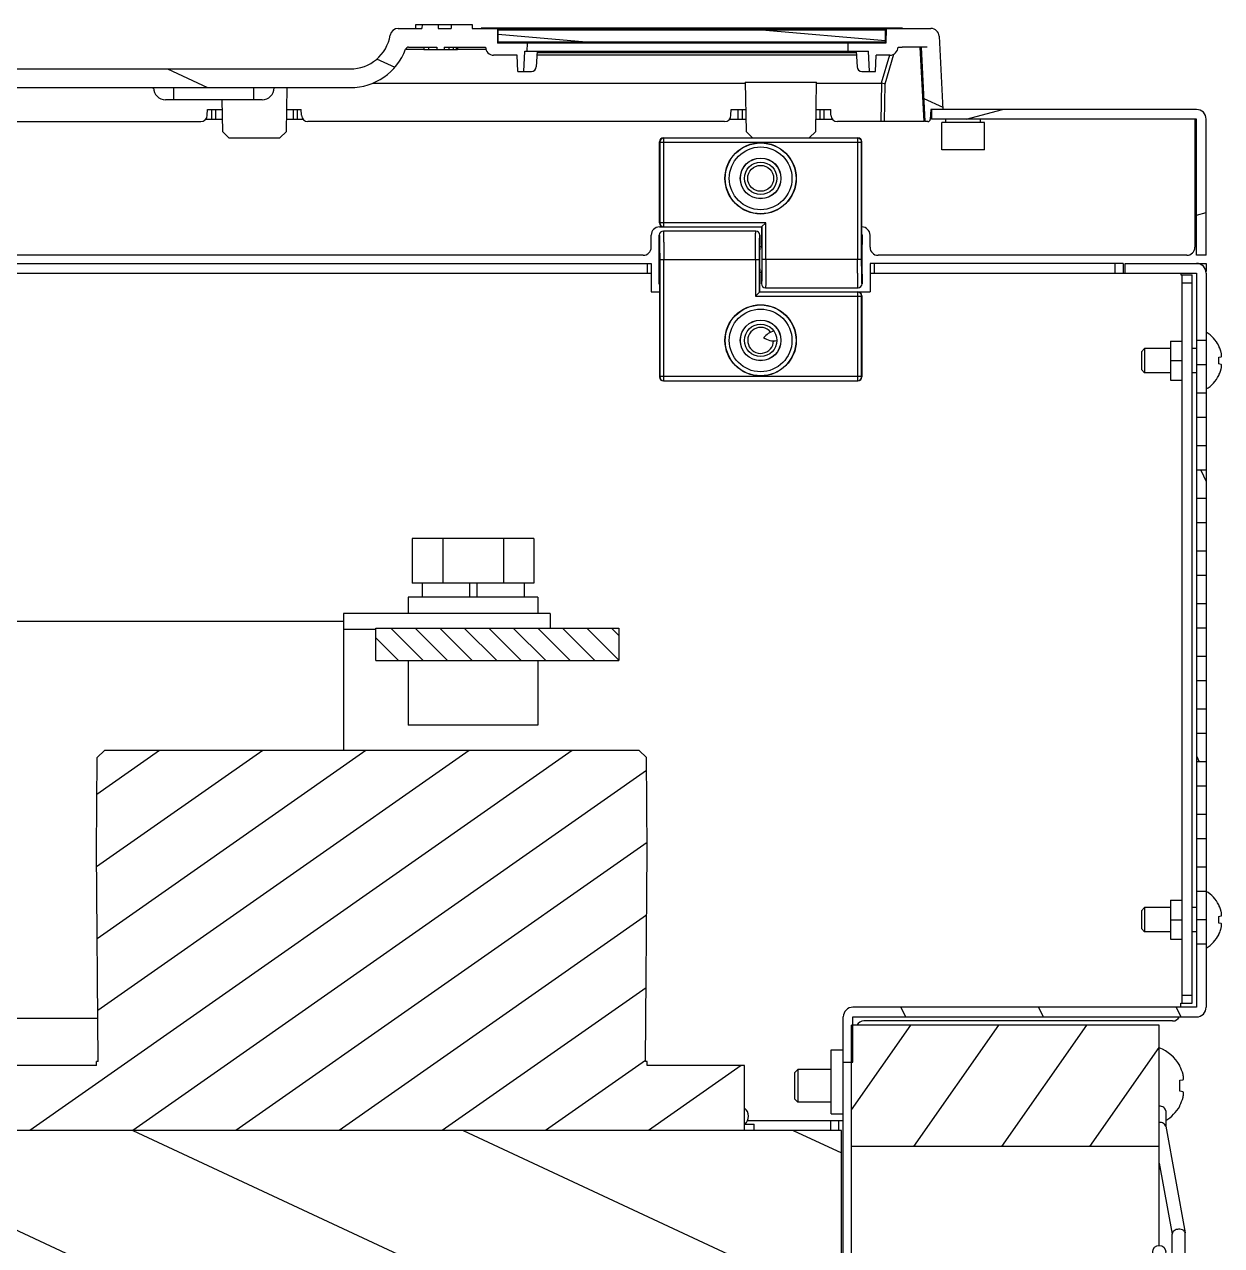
# Model space of a CAD drawing. Extents: x -425 to 6552, y -3049 to 3105.
# Drawn here: x 832.3 to 980.1, y -1190.4 to -1039.7 of the extents above; entities that cross this region are included whole.
import ezdxf

# ---------------------------------------------------------------- set-up
doc = ezdxf.new("R2010")
doc.units = 0
doc.layers.get('0').update_dxf_attribs({"linetype": 'CONTINUOUS'})

msp = doc.modelspace()

# ---------------------------------------------------------------- linework, layer by layer
at = {"color": 7, "linetype": 'CONTINUOUS'}
for p, q in [((880.6, -1040.19), (880.61, -1039.69)), ((880.61, -1039.69), (887.55, -1039.69)), ((881.37, -1039.69), (881.36, -1040.19)), ((883.35, -1039.69), (883.37, -1040.19)), ((884.97, -1039.69), (884.96, -1040.19)), ((887.55, -1039.69), (887.55, -1040.19)), ((878.43, -1040.19), (881.36, -1040.19)), ((883.37, -1040.19), (884.96, -1040.19)), ((887.55, -1040.19), (944.2, -1040.19)), ((888.67, -1040.14), (888.67, -1040.19)), ((940.67, -1040.14), (888.67, -1040.14)), ((890.67, -1040.19), (890.7, -1041.99)), ((890.77, -1041.89), (890.77, -1040.39)), ((938.57, -1040.39), (890.77, -1040.39)), ((938.57, -1041.89), (938.57, -1040.39)), ((938.67, -1040.19), (938.64, -1041.99)), ((940.67, -1040.14), (940.67, -1040.19)), ((945.2, -1041.14), (945.67, -1050.19)), ((879.36, -1042.73), (881.6, -1042.73)), ((879.72, -1042.49), (883.21, -1042.49)), ((881.6, -1042.49), (881.6, -1042.79)), ((881.6, -1042.79), (885.74, -1042.79)), ((882.15, -1042.49), (882.15, -1042.79)), ((883.21, -1042.49), (883.21, -1042.79)), ((884.12, -1042.49), (884.12, -1042.79)), ((884.12, -1042.49), (889.21, -1042.49)), ((884.67, -1042.49), (884.67, -1042.79)), ((885.22, -1042.49), (885.22, -1042.79)), ((885.58, -1042.49), (885.58, -1042.79)), ((885.74, -1042.49), (885.74, -1042.79)), ((885.74, -1042.73), (889.25, -1042.73)), ((938.64, -1041.99), (890.7, -1041.99)), ((938.57, -1041.89), (890.77, -1041.89)), ((890.92, -1041.99), (890.92, -1041.89)), ((894.36, -1042.99), (894.37, -1041.99)), ((894.62, -1041.99), (894.62, -1041.89)), ((933.92, -1041.99), (933.92, -1041.89)), ((933.99, -1042.99), (933.97, -1041.99)), ((938.42, -1041.99), (938.42, -1041.89)), ((940.13, -1042.49), (940.63, -1042.49)), ((943.35, -1051.69), (942.87, -1042.49)), ((942.97, -1042.49), (943.45, -1051.69)), ((893.1, -1043.49), (890.21, -1043.49)), ((893.2, -1045.49), (893.1, -1043.49)), ((893.94, -1045.49), (894.07, -1042.99)), ((894.07, -1042.99), (936.47, -1042.99)), ((895.57, -1042.99), (895.47, -1044.92)), ((935, -1043.49), (895.55, -1043.49)), ((934.98, -1043.19), (895.56, -1043.19)), ((934.97, -1042.99), (935.07, -1044.92)), ((936.6, -1045.49), (936.47, -1042.99)), ((937.34, -1045.49), (937.45, -1043.49)), ((939.13, -1043.49), (937.45, -1043.49)), ((939.08, -1043.48), (938.06, -1046.94)), ((939.57, -1043.39), (938.49, -1047.05)), ((776.87, -1045.19), (872.51, -1045.19)), ((893.2, -1045.49), (894.87, -1045.49)), ((935.67, -1045.49), (937.34, -1045.49)), ((875.3, -1046.94), (921.27, -1046.94)), ((921.26, -1046.8), (921.37, -1052.89)), ((921.26, -1046.8), (930.08, -1046.8)), ((929.98, -1052.89), (930.08, -1046.8)), ((930.08, -1046.94), (938.06, -1046.94)), ((938.08, -1046.94), (938.01, -1051.69)), ((938.49, -1047.05), (938.41, -1051.69)), ((829.91, -1047.49), (872.51, -1047.49)), ((861.63, -1048.99), (849.71, -1048.99)), ((850.75, -1048.99), (850.75, -1047.52)), ((860.6, -1047.52), (850.75, -1047.52)), ((856.65, -1048.99), (856.72, -1052.89)), ((860.6, -1048.99), (860.6, -1047.52)), ((864.63, -1052.89), (864.72, -1047.49)), ((854.86, -1050.91), (854.87, -1050.19)), ((854.87, -1050.19), (856.67, -1050.19)), ((855.37, -1050.19), (855.37, -1051.39)), ((855.87, -1050.19), (855.87, -1051.39)), ((864.67, -1050.19), (866.47, -1050.19)), ((865.47, -1050.19), (865.47, -1051.39)), ((865.97, -1050.19), (865.97, -1051.39)), ((866.49, -1050.91), (866.47, -1050.19)), ((919.51, -1050.91), (919.52, -1050.19)), ((919.52, -1050.19), (921.32, -1050.19)), ((920.37, -1050.19), (920.37, -1051.39)), ((920.87, -1050.19), (920.87, -1051.39)), ((930.02, -1050.19), (931.82, -1050.19)), ((930.47, -1050.19), (930.47, -1051.39)), ((930.97, -1050.19), (930.97, -1051.39)), ((931.84, -1050.91), (931.82, -1050.19)), ((944.17, -1050.19), (944.11, -1051.41)), ((976.97, -1050.19), (944.17, -1050.19)), ((944.27, -1050.19), (944.27, -1051.39)), ((788.79, -1051.69), (854.06, -1051.69)), ((854.68, -1051.39), (856.69, -1051.39)), ((864.65, -1051.39), (866.67, -1051.39)), ((918.71, -1051.69), (867.29, -1051.69)), ((919.33, -1051.39), (921.34, -1051.39)), ((930, -1051.39), (932.02, -1051.39)), ((943.35, -1051.69), (932.64, -1051.69)), ((943.81, -1051.69), (943.45, -1051.69)), ((976.97, -1051.39), (944.27, -1051.39)), ((945.52, -1055.19), (945.52, -1051.79)), ((950.82, -1051.79), (945.52, -1051.79)), ((946.02, -1051.79), (946.02, -1051.39)), ((950.32, -1051.79), (950.32, -1051.39)), ((950.82, -1055.19), (950.82, -1051.79)), ((976.77, -1051.39), (976.77, -1067.19)), ((976.97, -1068.19), (976.97, -1051.39)), ((978.17, -1068.19), (978.17, -1051.39)), ((856.72, -1052.89), (857.53, -1053.69)), ((863.81, -1053.69), (864.63, -1052.89)), ((921.37, -1052.89), (922.18, -1053.69)), ((929.16, -1053.69), (929.98, -1052.89)), ((857.53, -1053.69), (863.81, -1053.69)), ((910.67, -1064.19), (910.67, -1054.19)), ((910.71, -1054.23), (910.67, -1054.19)), ((910.71, -1054.23), (910.71, -1064.16)), ((910.71, -1054.23), (935.64, -1054.23)), ((911.17, -1053.69), (935.17, -1053.69)), ((911.17, -1053.69), (911.21, -1053.73)), ((911.21, -1064.66), (911.21, -1053.73)), ((935.14, -1053.73), (911.21, -1053.73)), ((935.14, -1053.73), (935.17, -1053.69)), ((935.14, -1053.73), (935.14, -1068.69)), ((935.67, -1054.19), (935.64, -1054.23)), ((935.64, -1068.69), (935.64, -1054.23)), ((935.67, -1065.67), (935.67, -1054.19)), ((950.82, -1055.19), (945.52, -1055.19)), ((910.67, -1064.19), (910.71, -1064.16)), ((910.67, -1064.69), (923.29, -1064.69)), ((923.83, -1064.16), (910.71, -1064.16)), ((922.57, -1065.19), (911.16, -1065.19)), ((911.21, -1064.66), (911.17, -1064.69)), ((911.21, -1064.66), (923.33, -1064.66)), ((923.83, -1064.16), (923.29, -1064.69)), ((923.29, -1064.69), (923.29, -1065.67)), ((923.33, -1064.66), (923.33, -1068.69)), ((923.83, -1068.69), (923.83, -1064.16)), ((909.67, -1067.19), (909.67, -1065.69)), ((910.66, -1071.69), (910.66, -1065.69)), ((923.07, -1067.09), (923.07, -1065.69)), ((923.29, -1065.67), (923.27, -1065.69)), ((923.27, -1066.87), (923.27, -1065.69)), ((935.69, -1065.69), (935.67, -1065.67)), ((935.69, -1065.69), (935.69, -1066.87)), ((936.67, -1067.19), (936.67, -1065.69)), ((908.67, -1068.19), (782.67, -1068.19)), ((923.29, -1067.09), (923.06, -1067.09)), ((975.77, -1068.19), (937.67, -1068.19)), ((978.17, -1068.19), (976.97, -1068.19)), ((781.67, -1069.19), (909.67, -1069.19)), ((909.17, -1069.19), (909.17, -1070.39)), ((909.67, -1069.19), (909.67, -1072.69)), ((910.71, -1068.69), (910.71, -1083.16)), ((910.71, -1068.69), (923.02, -1068.69)), ((911.21, -1083.66), (911.21, -1068.69)), ((922.52, -1068.69), (922.52, -1073.23)), ((923.02, -1072.73), (923.02, -1068.69)), ((935.64, -1068.69), (923.33, -1068.69)), ((936.67, -1069.19), (936.67, -1072.69)), ((967.94, -1069.19), (936.67, -1069.19)), ((937.17, -1069.19), (937.17, -1070.39)), ((966.92, -1070.39), (966.92, -1069.19)), ((967.92, -1069.19), (967.92, -1070.39)), ((968.17, -1069.19), (978.17, -1069.19)), ((968.17, -1070.39), (968.17, -1069.19)), ((978.17, -1069.19), (978.17, -1070.19)), ((781.67, -1070.39), (909.67, -1070.39)), ((923.06, -1070.29), (923.29, -1070.29)), ((923.07, -1071.69), (923.07, -1070.29)), ((923.27, -1071.69), (923.27, -1070.52)), ((935.69, -1070.52), (935.69, -1071.69)), ((936.67, -1070.39), (976.97, -1070.39)), ((975.02, -1070.39), (975.02, -1070.59)), ((975.02, -1070.59), (976.42, -1070.59)), ((975.22, -1160.49), (975.22, -1070.59)), ((975.22, -1071.59), (976.42, -1071.59)), ((976.42, -1160.49), (976.42, -1070.59)), ((976.97, -1070.39), (976.97, -1160.99)), ((978.17, -1070.39), (978.17, -1160.99)), ((909.67, -1072.69), (910.67, -1072.69)), ((910.66, -1071.69), (910.67, -1071.71)), ((910.67, -1071.71), (910.67, -1083.19)), ((922.52, -1073.23), (923.06, -1072.69)), ((935.14, -1072.73), (923.02, -1072.73)), ((923.06, -1071.71), (923.07, -1071.69)), ((923.06, -1072.69), (923.06, -1071.71)), ((923.06, -1072.69), (936.67, -1072.69)), ((923.77, -1072.19), (935.19, -1072.19)), ((935.14, -1072.73), (935.17, -1072.69)), ((935.14, -1072.73), (935.14, -1083.66)), ((922.52, -1073.23), (935.64, -1073.23)), ((935.67, -1073.19), (935.64, -1073.23)), ((935.64, -1083.16), (935.64, -1073.23)), ((935.67, -1073.19), (935.67, -1083.19)), ((973.77, -1078.79), (975.22, -1078.79)), ((973.77, -1078.79), (973.77, -1083.59)), ((978.17, -1078.69), (976.97, -1078.69)), ((970.17, -1080.09), (970.57, -1079.69)), ((970.17, -1080.09), (970.17, -1082.29)), ((973.77, -1079.69), (970.57, -1079.69)), ((970.57, -1079.69), (970.57, -1082.69)), ((976.97, -1079.69), (976.42, -1079.69)), ((979.73, -1079.39), (979.73, -1079.34)), ((973.77, -1081.19), (975.22, -1081.19)), ((978.17, -1081.69), (976.97, -1081.69)), ((979.73, -1080.78), (980.01, -1080.73)), ((979.73, -1081.6), (979.73, -1080.78)), ((980.01, -1081.65), (979.73, -1081.6)), ((910.67, -1083.19), (910.71, -1083.16)), ((935.64, -1083.16), (910.71, -1083.16)), ((911.21, -1083.66), (911.17, -1083.69)), ((911.21, -1083.66), (935.14, -1083.66)), ((935.17, -1083.69), (935.14, -1083.66)), ((935.64, -1083.16), (935.67, -1083.19)), ((970.17, -1082.29), (970.57, -1082.69)), ((973.77, -1082.69), (970.57, -1082.69)), ((973.77, -1083.59), (975.22, -1083.59)), ((976.97, -1082.69), (976.42, -1082.69)), ((979.73, -1083.04), (979.73, -1082.99)), ((911.17, -1083.69), (935.17, -1083.69)), ((978.17, -1085.19), (976.97, -1085.19)), ((978.17, -1088.19), (976.97, -1088.19)), ((978.17, -1091.69), (976.97, -1091.69)), ((978.17, -1094.69), (976.97, -1094.69)), ((978.17, -1098.19), (976.97, -1098.19)), ((978.17, -1101.19), (976.97, -1101.19)), ((880.17, -1103.14), (880.17, -1108.64)), ((895.18, -1103.14), (880.17, -1103.14)), ((883.92, -1103.14), (883.92, -1108.64)), ((891.43, -1103.14), (891.43, -1108.64)), ((895.18, -1103.14), (895.18, -1108.64)), ((978.17, -1104.69), (976.97, -1104.69)), ((978.17, -1107.69), (976.97, -1107.69)), ((895.18, -1108.64), (880.17, -1108.64)), ((881.37, -1108.64), (881.37, -1110.39)), ((887.22, -1108.64), (887.22, -1110.39)), ((888.12, -1108.64), (888.12, -1110.39)), ((893.97, -1108.64), (893.97, -1110.39)), ((879.67, -1110.39), (879.67, -1112.39)), ((895.67, -1110.39), (879.67, -1110.39)), ((895.67, -1110.39), (895.67, -1112.39)), ((978.17, -1111.19), (976.97, -1111.19)), ((871.67, -1113.39), (822.67, -1113.39)), ((871.67, -1112.39), (871.67, -1129.31)), ((897.17, -1112.39), (871.67, -1112.39)), ((897.17, -1112.39), (897.17, -1114.19)), ((875.67, -1114.39), (871.67, -1114.39)), ((875.67, -1118.19), (875.67, -1114.19)), ((875.67, -1114.19), (905.67, -1114.19)), ((905.67, -1114.19), (905.67, -1118.19)), ((978.17, -1114.19), (976.97, -1114.19)), ((875.67, -1118.19), (905.67, -1118.19)), ((879.67, -1118.19), (879.67, -1126.19)), ((895.67, -1118.19), (895.67, -1126.19)), ((978.17, -1117.69), (976.97, -1117.69)), ((978.17, -1120.69), (976.97, -1120.69)), ((978.17, -1124.19), (976.97, -1124.19)), ((895.67, -1126.19), (879.67, -1126.19)), ((978.17, -1127.19), (976.97, -1127.19)), ((841.17, -1141.69), (841.27, -1130.19)), ((841.27, -1130.19), (842.17, -1129.31)), ((908.17, -1129.31), (842.17, -1129.31)), ((909.07, -1130.19), (908.17, -1129.31)), ((909.17, -1141.69), (909.07, -1130.19)), ((978.17, -1130.69), (976.97, -1130.69)), ((978.17, -1133.69), (976.97, -1133.69)), ((978.17, -1137.19), (976.97, -1137.19)), ((978.17, -1140.19), (976.97, -1140.19)), ((841.4, -1167.69), (841.17, -1141.69)), ((908.95, -1167.69), (909.17, -1141.69)), ((978.17, -1143.69), (976.97, -1143.69)), ((978.17, -1146.69), (976.97, -1146.69)), ((973.77, -1147.79), (975.22, -1147.79)), ((973.77, -1147.79), (973.77, -1152.59)), ((979.73, -1148.39), (979.73, -1148.34)), ((970.17, -1149.09), (970.57, -1148.69)), ((970.17, -1149.09), (970.17, -1151.29)), ((973.77, -1148.69), (970.57, -1148.69)), ((970.57, -1148.69), (970.57, -1151.69)), ((976.97, -1148.69), (976.42, -1148.69)), ((979.73, -1149.78), (980.01, -1149.73)), ((979.73, -1150.6), (979.73, -1149.78)), ((970.17, -1151.29), (970.57, -1151.69)), ((973.77, -1150.19), (975.22, -1150.19)), ((978.17, -1150.19), (976.97, -1150.19)), ((980.01, -1150.65), (979.73, -1150.6)), ((973.77, -1151.69), (970.57, -1151.69)), ((973.77, -1152.59), (975.22, -1152.59)), ((976.97, -1151.69), (976.42, -1151.69)), ((979.73, -1152.04), (979.73, -1151.99)), ((978.17, -1153.19), (976.97, -1153.19)), ((975.02, -1160.49), (976.42, -1160.49)), ((975.02, -1160.99), (975.02, -1160.49)), ((975.22, -1159.49), (976.42, -1159.49)), ((976.97, -1160.99), (934.57, -1160.99)), ((841.35, -1162.39), (822.67, -1162.39)), ((933.37, -1282.19), (933.37, -1162.19)), ((972.37, -1163.19), (934.37, -1163.19)), ((934.37, -1283.19), (934.37, -1163.19)), ((934.57, -1162.19), (976.97, -1162.19)), ((934.57, -1167.79), (934.57, -1162.19)), ((974.02, -1162.69), (935.92, -1162.69)), ((972.37, -1190.39), (972.37, -1163.19)), ((931.87, -1166.24), (933.37, -1166.24)), ((931.87, -1174.14), (931.87, -1166.24)), ((841.17, -1168.19), (841.17, -1167.69)), ((841.4, -1167.69), (841.17, -1167.69)), ((909.17, -1167.69), (908.95, -1167.69)), ((909.17, -1168.19), (909.17, -1167.69)), ((933.37, -1167.79), (934.57, -1167.79)), ((841.17, -1168.19), (829.17, -1168.19)), ((921.17, -1168.19), (909.17, -1168.19)), ((921.17, -1176.19), (921.17, -1168.19)), ((927.37, -1169.09), (927.77, -1168.69)), ((927.37, -1169.09), (927.37, -1172.29)), ((931.87, -1168.69), (927.77, -1168.69)), ((927.77, -1168.69), (927.77, -1172.69)), ((974.9, -1168.27), (974.9, -1168.17)), ((974.9, -1170.01), (975.31, -1169.94)), ((974.9, -1171.37), (974.9, -1170.01)), ((927.37, -1172.29), (927.77, -1172.69)), ((975.31, -1171.45), (974.9, -1171.37)), ((931.87, -1172.69), (927.77, -1172.69)), ((973.17, -1173.78), (973.17, -1175.67)), ((974.9, -1173.21), (974.9, -1173.12)), ((921.17, -1175.44), (922.37, -1175.44)), ((921.56, -1174.99), (933.37, -1174.99)), ((922.37, -1176.19), (922.37, -1175.44)), ((931.82, -1176.19), (931.82, -1174.99)), ((931.87, -1174.14), (933.37, -1174.14)), ((932.82, -1176.19), (932.82, -1174.99)), ((933.17, -1176.19), (736.37, -1176.19)), ((933.17, -1283.39), (933.17, -1176.19)), ((973.17, -1175.67), (975.57, -1188.84)), ((972.37, -1178.19), (934.37, -1178.19)), ((972.37, -1180.24), (973.97, -1188.99)), ((973.97, -1257.39), (973.97, -1188.99)), ((975.57, -1188.92), (975.57, -1188.84)), ((975.57, -1257.47), (975.57, -1188.92))]:
    msp.add_line(p, q, dxfattribs=at)
at = {"color": 2, "linetype": 'CONTINUOUS'}
for p, q in [((901.65, -1041.89), (890.77, -1040.94)), ((891.79, -1040.14), (891.81, -1040.19)), ((895.85, -1040.14), (895.87, -1040.19)), ((899.9, -1040.14), (899.93, -1040.19)), ((903.96, -1040.14), (903.99, -1040.19)), ((908.02, -1040.14), (908.04, -1040.19)), ((912.08, -1040.14), (912.1, -1040.19)), ((916.14, -1040.14), (916.16, -1040.19)), ((920.19, -1040.14), (920.22, -1040.19)), ((938.57, -1041.73), (923.31, -1040.39)), ((924.25, -1040.14), (924.27, -1040.19)), ((928.31, -1040.14), (928.33, -1040.19)), ((932.37, -1040.14), (932.39, -1040.19)), ((936.42, -1040.14), (936.45, -1040.19)), ((940.48, -1040.14), (940.5, -1040.19)), ((894.24, -1041.89), (894.29, -1041.99)), ((935.02, -1041.89), (935.06, -1041.99)), ((875.76, -1043.93), (878, -1044.97)), ((849.95, -1045.19), (854.89, -1047.49)), ((943.3, -1048.82), (945.66, -1049.92)), ((948.55, -1051.39), (953.03, -1050.19)), ((976.97, -1063.22), (978.17, -1062.9)), ((977.51, -1094.69), (978.17, -1096.1)), ((881.51, -1118.19), (877.51, -1114.19)), ((884.53, -1118.19), (880.53, -1114.19)), ((887.56, -1118.19), (883.56, -1114.19)), ((890.59, -1118.19), (886.59, -1114.19)), ((893.61, -1118.19), (889.61, -1114.19)), ((896.64, -1118.19), (892.64, -1114.19)), ((899.67, -1118.19), (895.67, -1114.19)), ((902.7, -1118.19), (898.7, -1114.19)), ((905.67, -1118.14), (901.72, -1114.19)), ((905.67, -1115.11), (904.75, -1114.19)), ((878.48, -1118.19), (875.67, -1115.38)), ((899.9, -1129.31), (832.94, -1176.19)), ((861.7, -1129.31), (841.19, -1143.67)), ((848.97, -1129.31), (841.23, -1134.73)), ((874.44, -1129.31), (841.27, -1152.53)), ((887.17, -1129.31), (841.34, -1161.39)), ((976.97, -1129.95), (977.32, -1130.69)), ((909.09, -1131.79), (845.67, -1176.19)), ((909.16, -1140.65), (858.4, -1176.19)), ((909.1, -1149.61), (871.14, -1176.19)), ((909.03, -1158.58), (883.87, -1176.19)), ((940.49, -1160.99), (941.05, -1162.19)), ((957.48, -1160.99), (958.04, -1162.19)), ((974.46, -1160.99), (975.02, -1162.19)), ((934.37, -1173.67), (941.71, -1163.19)), ((942.08, -1178.19), (952.58, -1163.19)), ((952.94, -1178.19), (963.45, -1163.19)), ((963.81, -1178.19), (972.37, -1165.97)), ((908.95, -1167.55), (896.6, -1176.19)), ((920.76, -1168.19), (909.33, -1176.19)), ((804.92, -1176.19), (933.17, -1236)), ((845.67, -1176.19), (933.17, -1216.99)), ((886.43, -1176.19), (933.17, -1197.99)), ((927.19, -1176.19), (933.17, -1178.98))]:
    msp.add_line(p, q, dxfattribs=at)
at = {"color": 4, "linetype": 'CONTINUOUS'}
msp.add_line((943.72, -1042.49), (940.63, -1042.49), dxfattribs=at)
at = {"color": 7, "linetype": 'CONTINUOUS'}
for centre, radius in [((923.17, -1058.69), 4.4), ((923.17, -1058.69), 4.37), ((923.17, -1058.69), 3.87), ((923.17, -1058.69), 2.51), ((923.17, -1058.69), 2.5), ((923.17, -1058.69), 2), ((923.17, -1058.69), 1.6), ((923.17, -1078.69), 4.4), ((923.17, -1078.69), 4.37), ((923.17, -1078.69), 3.87), ((923.17, -1078.69), 2.51), ((923.17, -1078.69), 2.5), ((923.17, -1078.69), 2), ((972.37, -1191.19), 0.8)]:
    msp.add_circle(centre, radius, dxfattribs=at)
for centre, radius, start, end in [((872.51, -1040.19), 5, 270, 350.4059), ((878.43, -1041.19), 1, 90, 170.4059), ((944.2, -1041.19), 1, 3, 90), ((872.51, -1040.19), 7.3, 270, 339.473), ((879.72, -1042.89), 0.4, 90, 159.473), ((890.21, -1042.49), 1, 180, 270), ((939.13, -1042.49), 1, 270, 0), ((894.87, -1044.89), 0.6, 270, 357), ((935.67, -1044.89), 0.6, 183, 270), ((849.71, -1047.49), 1.5, 181, 270), ((861.63, -1047.49), 1.5, 270, 359), ((976.97, -1051.39), 1.2, 0, 90), ((854.06, -1050.89), 0.8, 270, 359), ((867.29, -1050.89), 0.8, 181, 270), ((918.71, -1050.89), 0.8, 270, 359), ((932.64, -1050.89), 0.8, 181, 270), ((943.81, -1051.39), 0.3, 270, 357), ((911.21, -1054.23), 0.5, 90.021, 179.979), ((935.14, -1054.23), 0.5, 0.021, 89.979), ((910.67, -1065.69), 1, 90, 180), ((911.16, -1065.69), 0.5, 90.0073, 179.9816), ((911.21, -1064.16), 0.5, 180.021, 269.979), ((922.57, -1065.69), 0.5, 0.0184, 89.9927), ((923.77, -1065.69), 0.501, 164.8653, 172.485), ((935.67, -1065.69), 1, 0, 90), ((935.19, -1065.69), 0.501, 7.4432, 15.1112), ((923.77, -1065.69), 0.5, 172.474, 179.9924), ((935.19, -1065.69), 0.5, 0.0071, 7.4539), ((908.67, -1067.19), 1, 270, 0), ((937.67, -1067.19), 1, 180, 270), ((975.77, -1067.19), 1, 270, 0), ((976.97, -1070.39), 1.2, 0, 90), ((911.16, -1071.69), 0.5, 180.0071, 187.4539), ((911.16, -1071.69), 0.501, 187.4432, 195.1112), ((922.57, -1071.69), 0.501, 344.8653, 352.485), ((922.57, -1071.69), 0.5, 352.474, 359.9924), ((923.77, -1071.69), 0.5, 180.0184, 269.9927), ((935.14, -1073.23), 0.5, 0.021, 89.979), ((935.19, -1071.69), 0.5, 270.0073, 359.9816), ((923.17, -1078.69), 1.6, 39.4608, 358.3956), ((925.55, -1080.07), 2.65, 106.4171, 139.0314), ((924.75, -1076.74), 2, 232.8769, 282.1645), ((976.11, -1081.19), 4.06, 27.0569, 59.4898), ((976.06, -1081.18), 4.08, 24.1273, 26.031), ((976.04, -1081.19), 4.1, 16.5407, 24.1207), ((976.04, -1081.19), 4.1, 14.9385, 16.5389), ((977.73, -1080.74), 2.36, 12.9858, 14.9466), ((911.21, -1083.16), 0.5, 180.021, 269.979), ((935.14, -1083.16), 0.5, 270.021, 359.979), ((976.11, -1081.19), 4.06, 300.5102, 332.9431), ((976.06, -1081.2), 4.08, 333.969, 335.8727), ((976.04, -1081.2), 4.1, 335.8793, 343.4593), ((976.04, -1081.19), 4.1, 343.4611, 345.0615), ((977.73, -1081.64), 2.36, 345.0534, 347.0143), ((976.11, -1150.19), 4.06, 27.0569, 59.4898), ((976.06, -1150.18), 4.08, 24.1273, 26.031), ((976.04, -1150.19), 4.1, 16.5407, 24.1207), ((976.04, -1150.19), 4.1, 14.9385, 16.5389), ((977.73, -1149.74), 2.36, 12.9858, 14.9466), ((976.04, -1150.2), 4.1, 335.8793, 343.4593), ((976.04, -1150.19), 4.1, 343.4611, 345.0615), ((977.73, -1150.64), 2.36, 345.0534, 347.0143), ((976.11, -1150.19), 4.06, 300.5102, 332.9431), ((976.06, -1150.2), 4.08, 333.969, 335.8727), ((934.57, -1162.19), 1.2, 90, 180), ((976.97, -1160.99), 1.2, 270, 0), ((935.92, -1163.69), 1, 90, 149.8946), ((974.02, -1161.69), 1, 270, 329.8946), ((970.52, -1170.69), 5.05, 29.9145, 68.4981), ((970.4, -1170.69), 5.11, 16.0363, 28.2977), ((970.4, -1170.69), 5.11, 331.7023, 343.9637), ((920.35, -1174.47), 1.32, 312.3571, 51.6298), ((970.52, -1170.69), 5.05, 301.672, 330.0855)]:
    msp.add_arc(centre, radius, start, end, dxfattribs=at)
for centre, major_axis, ratio, start_param, end_param in [((937.7, -1048.33), (0.4, 1.39), 0.346299, 0.04812, 0.100335), ((911.17, -1054.19), (0.354, -0.354), 0.999695, 2.356347, 3.926839), ((935.17, -1054.19), (0.354, 0.354), 0.999695, -0.785246, 0.785246), ((911.17, -1064.19), (-0.354, -0.354), 0.999695, 5.49793, 7.068431), ((935.69, -1068.69), (0, 1.82), 0.017455, 0, 3.141593), ((923.07, -1068.69), (0, 1.75), 0.017455, 0.417055, 2.724537), ((935.17, -1073.19), (0.354, 0.354), 0.999695, -0.785255, 0.785246), ((911.17, -1083.19), (-0.354, -0.354), 0.999695, -0.785246, 0.785246), ((935.17, -1083.19), (-0.354, 0.354), 0.999695, 2.356347, 3.926839)]:
    msp.add_ellipse(centre, major_axis=major_axis, ratio=ratio, start_param=start_param, end_param=end_param, dxfattribs=at)
for points, knots in [([(938.49, -1047.05), (938.46, -1047.04), (938.33, -1046.98), (938.19, -1046.96), (938.08, -1046.94)], [0, 0, 0, 0, 0.202459, 1, 1, 1, 1]), ([(850.75, -1047.52), (850.43, -1047.52), (849.9, -1047.52), (847.69, -1047.51), (848.21, -1047.52)], [0, 0, 0, 0, 0.382636, 1, 1, 1, 1]), ([(863.13, -1047.52), (863.2, -1047.52), (862.39, -1047.52), (862.05, -1047.52), (861.07, -1047.52), (860.6, -1047.52)], [0, 0, 0, 0, 0.076454, 0.444339, 1, 1, 1, 1]), ([(911.16, -1065.19), (911.16, -1065.19), (911.16, -1065.2), (911.16, -1065.21), (911.16, -1065.23), (911.17, -1065.26), (911.17, -1065.3), (911.17, -1065.37), (911.18, -1065.47), (911.18, -1065.62), (911.18, -1065.79), (911.19, -1066), (911.19, -1066.22), (911.2, -1066.48), (911.2, -1066.86), (911.2, -1067.37), (911.21, -1068.02), (911.21, -1068.46), (911.21, -1068.69)], [0, 0, 0, 0, 0.001473, 0.005294, 0.011516, 0.02011, 0.03104, 0.044262, 0.077414, 0.119227, 0.169374, 0.227506, 0.293201, 0.365923, 0.444818, 0.617593, 0.804871, 1, 1, 1, 1]), ([(922.52, -1068.69), (922.52, -1068.46), (922.52, -1068.02), (922.52, -1067.37), (922.53, -1066.86), (922.53, -1066.48), (922.54, -1066.22), (922.54, -1066), (922.54, -1065.79), (922.55, -1065.62), (922.55, -1065.47), (922.56, -1065.37), (922.56, -1065.3), (922.56, -1065.26), (922.56, -1065.23), (922.57, -1065.21), (922.57, -1065.2), (922.57, -1065.19), (922.57, -1065.19)], [0, 0, 0, 0, 0.195129, 0.382407, 0.555182, 0.634077, 0.706799, 0.772494, 0.830626, 0.880773, 0.922586, 0.955738, 0.96896, 0.97989, 0.988484, 0.994706, 0.998527, 1, 1, 1, 1]), ([(910.66, -1065.69), (910.66, -1065.69), (910.66, -1065.7), (910.66, -1065.71), (910.66, -1065.73), (910.67, -1065.76), (910.67, -1065.83), (910.68, -1065.93), (910.68, -1066.05), (910.68, -1066.2), (910.69, -1066.38), (910.69, -1066.65), (910.7, -1067.04), (910.7, -1067.56), (910.71, -1068.11), (910.71, -1068.5), (910.71, -1068.69)], [0, 0, 0, 0, 0.001375, 0.004958, 0.010896, 0.019208, 0.042902, 0.075827, 0.11767, 0.168036, 0.226436, 0.292314, 0.443879, 0.616895, 0.804674, 1, 1, 1, 1]), ([(923.03, -1067.09), (923.03, -1066.99), (923.03, -1066.79), (923.04, -1066.52), (923.04, -1066.28), (923.05, -1066.08), (923.05, -1065.93), (923.06, -1065.84), (923.06, -1065.79), (923.06, -1065.75), (923.07, -1065.72), (923.07, -1065.7), (923.07, -1065.69), (923.07, -1065.69)], [0, 0, 0, 0, 0.219129, 0.416539, 0.589095, 0.734054, 0.849111, 0.894846, 0.932464, 0.96183, 0.982824, 0.995439, 1, 1, 1, 1]), ([(923.27, -1066.87), (923.27, -1066.87), (923.28, -1066.87), (923.28, -1066.87), (923.28, -1066.88)], [0, 0, 0, 0, 0.284523, 1, 1, 1, 1]), ([(923.28, -1066.88), (923.28, -1066.9), (923.28, -1066.97), (923.29, -1067.04), (923.29, -1067.09)], [0, 0, 0, 0, 0.337531, 1, 1, 1, 1]), ([(923.02, -1068.69), (923.02, -1068.55), (923.02, -1068.02), (923.02, -1067.48), (923.03, -1067.09)], [0, 0, 0, 0, 0.262826, 1, 1, 1, 1]), ([(923.29, -1067.09), (923.3, -1067.31), (923.3, -1067.85), (923.3, -1068.38), (923.3, -1068.69)], [0, 0, 0, 0, 0.418834, 1, 1, 1, 1]), ([(923.3, -1068.69), (923.3, -1069), (923.3, -1069.54), (923.3, -1070.07), (923.29, -1070.29)], [0, 0, 0, 0, 0.581147, 1, 1, 1, 1]), ([(923.33, -1068.69), (923.33, -1068.85), (923.32, -1069.46), (923.32, -1070.07), (923.31, -1070.52)], [0, 0, 0, 0, 0.267599, 1, 1, 1, 1]), ([(923.83, -1068.69), (923.83, -1068.92), (923.82, -1069.37), (923.82, -1070.01), (923.82, -1070.53), (923.81, -1070.9), (923.81, -1071.16), (923.81, -1071.39), (923.8, -1071.59), (923.8, -1071.77), (923.79, -1071.91), (923.79, -1072.01), (923.79, -1072.08), (923.78, -1072.12), (923.78, -1072.15), (923.78, -1072.17), (923.78, -1072.18), (923.77, -1072.19), (923.77, -1072.19)], [0, 0, 0, 0, 0.195129, 0.382407, 0.555182, 0.634077, 0.706799, 0.772494, 0.830626, 0.880773, 0.922586, 0.955738, 0.96896, 0.97989, 0.988484, 0.994706, 0.998527, 1, 1, 1, 1]), ([(935.19, -1072.19), (935.19, -1072.19), (935.19, -1072.18), (935.18, -1072.17), (935.18, -1072.15), (935.18, -1072.12), (935.18, -1072.08), (935.17, -1072.01), (935.17, -1071.91), (935.17, -1071.77), (935.16, -1071.59), (935.16, -1071.39), (935.15, -1071.16), (935.15, -1070.9), (935.15, -1070.53), (935.14, -1070.01), (935.14, -1069.37), (935.14, -1068.92), (935.14, -1068.69)], [0, 0, 0, 0, 0.001473, 0.005294, 0.011516, 0.02011, 0.03104, 0.044262, 0.077414, 0.119227, 0.169374, 0.227506, 0.293201, 0.365923, 0.444818, 0.617593, 0.804871, 1, 1, 1, 1]), ([(935.65, -1070.52), (935.65, -1070.38), (935.64, -1069.77), (935.64, -1069.16), (935.64, -1068.69)], [0, 0, 0, 0, 0.22562, 1, 1, 1, 1]), ([(923.28, -1070.51), (923.28, -1070.51), (923.28, -1070.51), (923.27, -1070.52), (923.27, -1070.52)], [0, 0, 0, 0, 0.715478, 1, 1, 1, 1]), ([(923.31, -1070.52), (923.31, -1070.61), (923.31, -1070.77), (923.31, -1071), (923.3, -1071.2), (923.3, -1071.37), (923.29, -1071.49), (923.29, -1071.57), (923.29, -1071.61), (923.28, -1071.64), (923.28, -1071.67), (923.28, -1071.68), (923.27, -1071.69), (923.27, -1071.69)], [0, 0, 0, 0, 0.221889, 0.420372, 0.592824, 0.736985, 0.85098, 0.896179, 0.933317, 0.962275, 0.982963, 0.995409, 1, 1, 1, 1]), ([(923.29, -1070.29), (923.29, -1070.34), (923.28, -1070.41), (923.28, -1070.48), (923.28, -1070.51)], [0, 0, 0, 0, 0.662489, 1, 1, 1, 1]), ([(935.69, -1071.69), (935.69, -1071.69), (935.69, -1071.68), (935.68, -1071.67), (935.68, -1071.64), (935.68, -1071.61), (935.68, -1071.57), (935.67, -1071.49), (935.67, -1071.37), (935.66, -1071.2), (935.66, -1071), (935.65, -1070.77), (935.65, -1070.61), (935.65, -1070.52)], [0, 0, 0, 0, 0.00459, 0.017036, 0.037725, 0.066683, 0.103821, 0.14902, 0.263015, 0.407176, 0.579628, 0.778111, 1, 1, 1, 1]), ([(980.01, -1080.73), (980.01, -1080.73), (980.03, -1080.72), (980.05, -1080.69), (980.07, -1080.64), (980.07, -1080.57), (980.07, -1080.49), (980.06, -1080.37), (980.04, -1080.28), (980.02, -1080.21)], [0, 0, 0, 0, 0.052111, 0.11877, 0.209374, 0.32622, 0.467888, 0.630775, 1, 1, 1, 1]), ([(980.02, -1082.17), (980.04, -1082.11), (980.06, -1082.01), (980.07, -1081.89), (980.07, -1081.81), (980.07, -1081.75), (980.05, -1081.7), (980.03, -1081.66), (980.01, -1081.65), (980.01, -1081.65)], [0, 0, 0, 0, 0.369227, 0.532115, 0.673783, 0.79063, 0.881233, 0.947891, 1, 1, 1, 1]), ([(980.01, -1149.73), (980.01, -1149.73), (980.03, -1149.72), (980.05, -1149.69), (980.07, -1149.64), (980.07, -1149.57), (980.07, -1149.49), (980.06, -1149.37), (980.04, -1149.28), (980.02, -1149.21)], [0, 0, 0, 0, 0.052111, 0.11877, 0.209374, 0.32622, 0.467888, 0.630775, 1, 1, 1, 1]), ([(980.02, -1151.17), (980.04, -1151.11), (980.06, -1151.01), (980.07, -1150.89), (980.07, -1150.81), (980.07, -1150.75), (980.05, -1150.7), (980.03, -1150.66), (980.01, -1150.65), (980.01, -1150.65)], [0, 0, 0, 0, 0.369227, 0.532115, 0.673783, 0.79063, 0.881233, 0.947891, 1, 1, 1, 1]), ([(975.31, -1169.94), (975.34, -1169.93), (975.37, -1169.88), (975.38, -1169.81), (975.39, -1169.69), (975.37, -1169.51), (975.33, -1169.36), (975.31, -1169.28)], [0, 0, 0, 0, 0.116602, 0.20929, 0.328866, 0.636832, 1, 1, 1, 1]), ([(975.31, -1172.11), (975.33, -1172.03), (975.37, -1171.87), (975.39, -1171.69), (975.38, -1171.57), (975.37, -1171.5), (975.34, -1171.45), (975.31, -1171.45)], [0, 0, 0, 0, 0.363017, 0.67092, 0.790549, 0.883309, 1, 1, 1, 1]), ([(973.17, -1173.78), (973.17, -1173.62), (972.93, -1173.29), (972.57, -1173.21), (972.37, -1173.21)], [0, 0, 0, 0, 0.440232, 1, 1, 1, 1]), ([(973.04, -1175.44), (973, -1175.4), (972.81, -1175.25), (972.56, -1175.21), (972.37, -1175.22)], [0, 0, 0, 0, 0.22724, 1, 1, 1, 1]), ([(974.77, -1188.39), (974.57, -1188.4), (974.21, -1188.49), (973.97, -1188.83), (973.97, -1188.99)], [0, 0, 0, 0, 0.557766, 1, 1, 1, 1]), ([(975.51, -1188.7), (975.48, -1188.65), (975.29, -1188.44), (974.99, -1188.38), (974.77, -1188.39)], [0, 0, 0, 0, 0.221219, 1, 1, 1, 1])]:
    msp.add_open_spline(points, degree=3, knots=knots, dxfattribs=at)
for points in [[(973.17, -1175.67), (973.15, -1175.59), (973.1, -1175.5), (973.04, -1175.44)], [(975.57, -1188.84), (975.56, -1188.79), (975.54, -1188.74), (975.51, -1188.7)]]:
    msp.add_open_spline(points, degree=3, dxfattribs=at)

doc.saveas('drawing.dxf')
